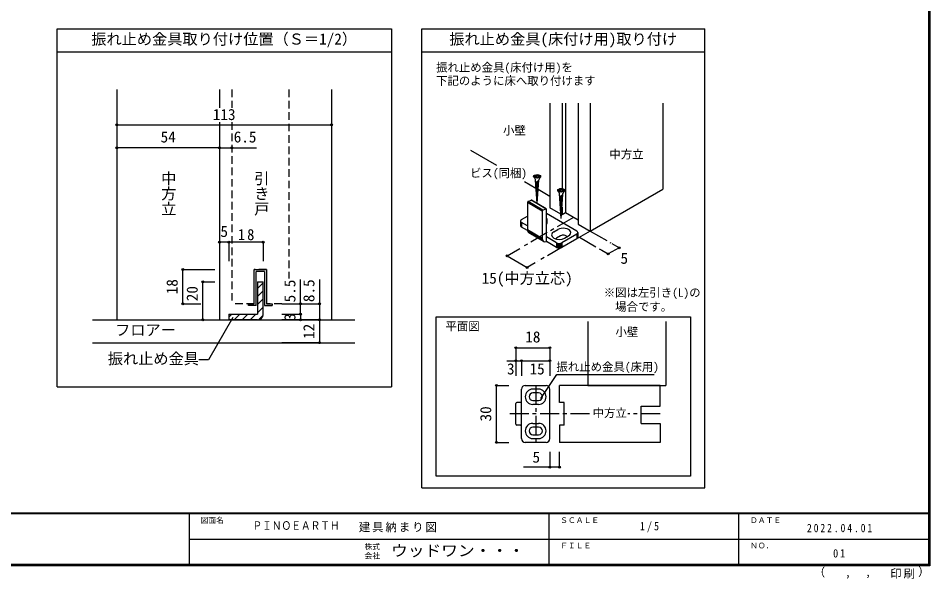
# Model space of a CAD drawing. Units: millimetres at full size, sheet at 1:5, with parts at other scales. Extents: x -973 to 977, y -718 to 696.
# Drawn here: x -223 to 977, y -718 to 20 of the extents above; entities that cross this region are included whole.
import ezdxf
from ezdxf.enums import TextEntityAlignment as Align

# ---------------------------------------------------------------- set-up
doc = ezdxf.new("R2010")
doc.units = ezdxf.units.MM
doc.header["$LTSCALE"] = 5
doc.header["$PDMODE"] = 32
doc.header["$PDSIZE"] = 2.5
doc.linetypes.add('CHAIN1', pattern=[8, 5, -1, 1, -1])
doc.linetypes.add('DASHED2', pattern=[3, 2, -1])
for name, color, linetype in [('0-6_扉', 2, 'Continuous'), ('0-7_金物', 7, 'Continuous'), ('0-A_文字', 3, 'Continuous'), ('0-B_寸法', 7, 'Continuous'), ('1-3_仕上', 2, 'Continuous'), ('1-4_枠', 3, 'Continuous'), ('1-6_扉', 7, 'DASHED2'), ('1-7_金物', 7, 'Continuous'), ('1-A_文字', 7, 'Continuous'), ('1-B_寸法', 7, 'Continuous'), ('F-1_枠', 6, 'Continuous'), ('F-A_文字', 7, 'Continuous')]:
    doc.layers.add(name, color=color, linetype=linetype)
doc.styles.add('@ＭＳ ゴシック', font='')
doc.styles.add('ＭＳ ゴシック', font='')
doc.styles.get('@ＭＳ ゴシック').set_extended_font_data('@MS Gothic')
doc.styles.get('ＭＳ ゴシック').set_extended_font_data('MS Gothic')

msp = doc.modelspace()

# ---------------------------------------------------------------- linework, layer by layer
at = {"layer": '0-6_扉'}
for p, q in [((476.628, -91.756), (476.628, -229.495)), ((492.538, -91.756), (492.538, -204.211)), ((496.957, -91.756), (496.957, -236.129)), ((513.751, -91.756), (513.751, -250.928)), ((529.661, -91.756), (529.661, -260.113)), ((625.12, -91.756), (625.12, -205)), ((529.661, -260.113), (625.12, -205)), ((491.125, -237.865), (476.628, -229.495)), ((492.538, -238.68), (491.85, -238.283)), ((492.538, -228.779), (492.538, -238.68)), ((496.957, -236.129), (492.538, -238.68)), ((513.751, -245.824), (496.957, -236.129)), ((513.751, -250.928), (529.661, -260.113))]:
    msp.add_line(p, q, dxfattribs=at)
at = {"layer": '0-6_扉', "color": 7}
for p, q in [((371.904, -153.723), (406.197, -173.522)), ((443.236, -194.906), (458.251, -203.575)), ((461.007, -205.167), (476.628, -214.185))]:
    msp.add_line(p, q, dxfattribs=at)
at = {"layer": '0-7_金物'}
for p, q in [((455.696, -189.392), (457.521, -192.552)), ((455.802, -187.62), (455.802, -188.654)), ((455.802, -187.62), (459.165, -187.62)), ((455.802, -188.654), (459.165, -188.654)), ((459.165, -186.104), (460.199, -186.104)), ((459.165, -187.62), (459.165, -186.104)), ((459.165, -190.17), (459.165, -188.654)), ((459.165, -190.17), (460.199, -190.17)), ((460.199, -187.62), (460.199, -186.104)), ((460.199, -187.62), (463.562, -187.62)), ((460.199, -188.654), (463.562, -188.654)), ((460.199, -190.17), (460.199, -188.654)), ((463.667, -189.392), (461.843, -192.552)), ((463.562, -188.654), (463.562, -187.62)), ((459.594, -223.854), (457.521, -192.552)), ((461.738, -194.127), (457.774, -196.371)), ((461.63, -195.755), (457.874, -197.881)), ((461.523, -197.383), (457.974, -199.392)), ((461.415, -199.011), (458.074, -200.902)), ((461.307, -200.639), (458.174, -202.413)), ((461.199, -202.267), (458.274, -203.923)), ((461.091, -203.895), (458.374, -205.434)), ((459.762, -223.954), (461.843, -192.552)), ((460.983, -205.523), (458.474, -206.944)), ((460.875, -207.152), (458.574, -208.454)), ((460.768, -208.78), (458.674, -209.965)), ((460.66, -210.408), (458.774, -211.475)), ((460.552, -212.036), (458.874, -212.986)), ((460.444, -213.664), (458.974, -214.496)), ((460.336, -215.292), (459.075, -216.006)), ((487.516, -207.764), (489.34, -210.923)), ((487.622, -205.992), (487.622, -207.025)), ((487.622, -205.992), (490.984, -205.992)), ((487.622, -207.025), (490.984, -207.025)), ((491.501, -243.542), (489.34, -210.923)), ((493.558, -212.498), (489.593, -214.742)), ((493.45, -214.126), (489.694, -216.253)), ((493.342, -215.754), (489.794, -217.763)), ((490.984, -204.476), (492.018, -204.476)), ((490.984, -205.992), (490.984, -204.476)), ((490.984, -208.542), (490.984, -207.025)), ((490.984, -208.542), (492.018, -208.542)), ((491.501, -243.542), (493.662, -210.923)), ((492.018, -205.992), (492.018, -204.476)), ((492.018, -205.992), (495.381, -205.992)), ((492.018, -207.025), (495.381, -207.025)), ((492.018, -208.542), (492.018, -207.025)), ((495.487, -207.764), (493.662, -210.923)), ((495.381, -207.025), (495.381, -205.992)), ((447.027, -222.68), (447.027, -258.404)), ((466.311, -234.171), (447.027, -222.68)), ((466.343, -233.877), (447.06, -222.387)), ((466.439, -233.576), (447.155, -222.085)), ((466.591, -233.288), (447.308, -221.797)), ((466.789, -233.033), (447.506, -221.542)), ((467.02, -232.828), (447.737, -221.337)), ((447.985, -221.196), (451.815, -219.589)), ((467.268, -232.687), (447.985, -221.196)), ((471.346, -231.013), (452.063, -219.522)), ((471.577, -231.024), (452.294, -219.533)), ((471.776, -231.113), (452.492, -219.622)), ((460.228, -216.92), (459.175, -217.517)), ((460.12, -218.549), (459.275, -219.027)), ((460.012, -220.177), (459.375, -220.538)), ((459.905, -221.805), (459.475, -222.048)), ((493.235, -217.382), (489.894, -219.273)), ((493.127, -219.01), (489.994, -220.784)), ((493.019, -220.638), (490.094, -222.294)), ((492.911, -222.266), (490.194, -223.805)), ((492.803, -223.895), (490.294, -225.315)), ((492.695, -225.523), (490.394, -226.826)), ((492.587, -227.151), (490.494, -228.336)), ((472.056, -273.979), (472.056, -231.761)), ((511.831, -260.201), (472.056, -237.237)), ((492.479, -228.779), (490.594, -229.846)), ((492.372, -230.407), (490.694, -231.357)), ((492.264, -232.035), (490.794, -232.867)), ((492.156, -233.663), (490.894, -234.378)), ((492.048, -235.292), (490.994, -235.888)), ((491.94, -236.92), (491.094, -237.398)), ((491.832, -238.548), (491.195, -238.909)), ((437.888, -246.933), (437.888, -253.057)), ((438.058, -247.68), (438.058, -253.804)), ((438.558, -248.376), (438.558, -254.5)), ((439.352, -244.892), (447.027, -240.461)), ((439.352, -248.974), (439.352, -255.098)), ((447.027, -253.405), (439.352, -248.974)), ((472.333, -243.871), (472.333, -249.995)), ((491.724, -240.176), (491.295, -240.419)), ((447.131, -259.589), (439.352, -255.098)), ((466.506, -271.494), (447.223, -260.003)), ((467.08, -272.819), (447.797, -261.329)), ((467.993, -273.781), (448.71, -262.291)), ((481.779, -261.222), (487.082, -258.16)), ((512.625, -263.686), (512.625, -269.809)), ((513.125, -262.989), (513.125, -269.113)), ((513.295, -262.242), (513.295, -268.366)), ((485.314, -275.51), (472.056, -267.856)), ((485.314, -281.634), (472.056, -273.979)), ((490.618, -266.325), (485.314, -269.387)), ((485.314, -275.51), (485.314, -281.634)), ((486.35, -275.969), (486.35, -282.093)), ((491.35, -275.969), (491.35, -282.093)), ((511.831, -264.284), (492.385, -275.51)), ((511.831, -270.407), (492.385, -281.634)), ((492.385, -275.51), (492.385, -281.634)), ((495.921, -269.387), (501.224, -266.325)), ((511.831, -264.284), (511.831, -270.407)), ((487.556, -276.257), (487.556, -282.381)), ((488.85, -276.356), (488.85, -282.48)), ((490.144, -276.257), (490.144, -282.381)), ((326.661, -582.982), (326.661, -372.864)), ((326.661, -372.864), (661.52, -372.864)), ((661.52, -372.864), (661.52, -582.982)), ((661.52, -582.982), (326.661, -582.982))]:
    msp.add_line(p, q, dxfattribs=at)
for points in [[(467.268, -232.687), (471.098, -231.08), (451.815, -219.589)], [(466.311, -234.171), (466.311, -269.895), (447.027, -258.404)]]:
    msp.add_lwpolyline(points, dxfattribs=at)
for centre in [(459.682, -188.137), (491.501, -206.509)]:
    msp.add_ellipse(centre, major_axis=(4.71, 0), ratio=0.5, dxfattribs=at)
for centre, major_axis, ratio, start_param, end_param in [((447.985, -222.279), (0.64, 1.074), 0.663414, 0.73181839, 2.30261472), ((451.815, -220.672), (0.64, 1.074), 0.663414, 6.22960554, 7.0150037), ((467.268, -233.769), (0.64, 1.074), 0.663414, 0.73181839, 2.30261472), ((471.098, -232.162), (0.64, 1.074), 0.663414, 5.44420737, 7.0150037), ((442.888, -246.933), (-5, 0), 0.57735, 5.49778714, 7.06858347), ((462.333, -243.871), (10, 0), 0.57735, 6.04714601, 6.5192246), ((462.333, -249.995), (10, 0), 0.57735, 6.04714601, 6.5192246), ((442.888, -253.057), (-5, 0), 0.57735, 6.28318531, 7.06858347), ((452.772, -255.994), (3.839, 6.443), 0.663414, 2.30261472, 3.08801288), ((488.85, -265.304), (10, 0), 0.57735, 2.35619449, 5.49778714), ((494.153, -262.242), (10, 0), 0.57735, 5.49778714, 8.6393798), ((508.295, -262.242), (-5, 0), 0.57735, 2.35619449, 3.92699082), ((472.056, -267.484), (3.839, 6.443), 0.663414, 2.30261472, 3.87341104), ((488.85, -271.428), (5, 0), 0.57735, 2.35619449, 2.78022553), ((488.85, -273.469), (-5, 0), 0.57735, 0.78539816, 2.35619449), ((494.153, -268.366), (5, 0), 0.57735, 0.26179939, 2.35619449), ((508.295, -268.366), (-5, 0), 0.57735, 2.35619449, 3.14159265), ((488.85, -279.593), (-5, 0), 0.57735, 0.78539816, 2.35619449)]:
    msp.add_ellipse(centre, major_axis=major_axis, ratio=ratio, start_param=start_param, end_param=end_param, dxfattribs=at)
at = {"layer": '0-A_文字'}
for p, q in [((-172.203, -465.176), (-172.203, 5.849)), ((-172.203, 5.849), (267.797, 5.849)), ((267.797, 5.849), (267.797, -465.176)), ((307.797, 5.849), (680.509, 5.849)), ((307.797, -598.285), (307.797, 5.849)), ((680.509, -598.285), (680.509, 5.849)), ((-172.203, -24.151), (267.797, -24.151)), ((307.797, -24.151), (680.509, -24.151)), ((-172.203, -465.176), (267.797, -465.176)), ((307.797, -598.285), (680.509, -598.285))]:
    msp.add_line(p, q, dxfattribs=at)
at = {"layer": '0-A_文字', "color": 4}
msp.add_lwpolyline([(464.518, -480.526), (485.742, -449.159), (613.73, -449.159)], dxfattribs=at)
at = {"layer": '0-B_寸法', "color": 4, "linetype": 'CHAIN1'}
for p, q in [((507.564, -242.252), (438.993, -281.842)), ((529.661, -260.113), (460.196, -300.219)), ((529.661, -260.113), (556.767, -275.763)), ((515.366, -268.366), (544.763, -285.338))]:
    msp.add_line(p, q, dxfattribs=at)
at = {"layer": '0-B_寸法', "color": 4}
for p, q in [((420.209, -292.687), (436.852, -283.077)), ((544.763, -285.338), (553.404, -290.327)), ((567.698, -282.074), (553.404, -290.327)), ((567.698, -282.074), (558.727, -276.895)), ((420.209, -292.687), (446.725, -307.996)), ((457.183, -301.958), (446.725, -307.996))]:
    msp.add_line(p, q, dxfattribs=at)
at = {"layer": '0-B_寸法'}
for p in [(567.698, -282.074), (420.209, -292.687), (553.404, -290.327), (446.725, -307.996)]:
    msp.add_point(p, dxfattribs=at)
at = {"layer": '1-3_仕上'}
for p, q in [((-125.709, -377.094), (219.785, -377.094)), ((-125.709, -407.094), (219.785, -407.094))]:
    msp.add_line(p, q, dxfattribs=at)
at = {"layer": '1-3_仕上', "color": 7}
msp.add_line((550.674, -463.264), (621.611, -463.264), dxfattribs=at)
at = {"layer": '1-4_枠'}
for p, q in [((-93.453, -73.843), (-93.453, -377.094)), ((41.547, -73.843), (41.547, -97.956)), ((189.047, -73.843), (189.047, -377.094)), ((41.547, -116.706), (41.547, -377.094)), ((621.611, -463.264), (489.111, -463.264)), ((489.111, -485.764), (489.111, -463.264)), ((621.611, -490.764), (621.611, -463.264)), ((495.361, -485.764), (489.111, -485.764)), ((495.361, -515.764), (495.361, -485.764)), ((596.611, -490.764), (621.611, -490.764)), ((596.611, -513.264), (596.611, -490.764)), ((489.111, -515.764), (489.111, -538.264)), ((495.361, -515.764), (489.111, -515.764)), ((596.611, -513.264), (621.611, -513.264)), ((621.611, -513.264), (621.611, -538.264)), ((621.611, -538.264), (489.111, -538.264))]:
    msp.add_line(p, q, dxfattribs=at)
at = {"layer": '1-4_枠', "color": 7}
for p, q in [((526.611, -379.314), (526.611, -463.264)), ((629.111, -379.314), (629.111, -463.264)), ((526.611, -463.264), (629.111, -463.264))]:
    msp.add_line(p, q, dxfattribs=at)
at = {"layer": '1-4_枠', "color": 4, "linetype": 'CHAIN1'}
for p, q in [((457.861, -463.264), (457.861, -538.264)), ((528.646, -500.764), (422.407, -500.764)), ((621.611, -500.764), (579.201, -500.764))]:
    msp.add_line(p, q, dxfattribs=at)
at = {"layer": '1-6_扉'}
for p, q in [((57.797, -73.843), (57.797, -97.956)), ((132.797, -73.843), (132.797, -322.526)), ((57.797, -116.706), (57.797, -355.844)), ((87.172, -355.844), (87.172, -310.844)), ((103.422, -310.844), (87.172, -310.844)), ((103.422, -310.844), (103.422, -355.844)), ((87.172, -355.844), (57.797, -355.844)), ((123.422, -355.844), (103.422, -355.844))]:
    msp.add_line(p, q, dxfattribs=at)
at = {"layer": '1-7_金物'}
for p, q in [((87.172, -355.844), (87.172, -310.844)), ((87.172, -310.844), (103.422, -310.844)), ((103.422, -310.844), (103.422, -355.844)), ((89.672, -358.344), (89.672, -313.344)), ((100.922, -313.344), (89.672, -313.344)), ((100.922, -313.344), (100.922, -358.344)), ((79.672, -355.844), (87.172, -355.844)), ((79.672, -358.344), (79.672, -355.844)), ((89.672, -358.344), (79.672, -358.344)), ((100.922, -358.344), (110.922, -358.344)), ((103.422, -355.844), (110.922, -355.844)), ((110.922, -355.844), (110.922, -358.344)), ((444.111, -463.264), (471.611, -463.264)), ((439.111, -533.264), (439.111, -468.264)), ((461.611, -468.264), (454.111, -468.264)), ((461.611, -473.264), (454.111, -473.264)), ((476.611, -533.264), (476.611, -468.264)), ((431.611, -514.514), (431.611, -487.014)), ((437.861, -485.764), (432.861, -485.764)), ((454.111, -483.264), (461.611, -483.264)), ((461.611, -488.264), (454.111, -488.264)), ((437.861, -515.764), (432.861, -515.764)), ((454.111, -513.264), (461.611, -513.264)), ((461.611, -518.264), (454.111, -518.264)), ((471.611, -538.264), (444.111, -538.264)), ((454.111, -528.264), (461.611, -528.264)), ((454.111, -533.264), (461.611, -533.264))]:
    msp.add_line(p, q, dxfattribs=at)
at = {"layer": '1-7_金物', "color": 3}
for p, q in [((91.547, -327.094), (99.047, -327.094)), ((91.547, -327.094), (91.547, -369.594)), ((99.047, -369.594), (99.047, -327.094)), ((54.047, -369.594), (54.047, -377.094)), ((54.047, -369.594), (91.547, -369.594)), ((91.547, -377.094), (54.047, -377.094))]:
    msp.add_line(p, q, dxfattribs=at)
at = {"layer": '1-7_金物', "color": 4}
for p, q in [((91.547, -335.8), (99.047, -328.3)), ((91.547, -346.406), (99.047, -338.906)), ((91.547, -357.013), (99.047, -349.513)), ((54.047, -373.3), (57.753, -369.594)), ((60.86, -377.094), (68.36, -369.594)), ((71.467, -377.094), (78.966, -369.594)), ((82.073, -377.094), (89.573, -369.594)), ((91.547, -367.62), (99.047, -360.12)), ((92.782, -376.992), (98.947, -370.826))]:
    msp.add_line(p, q, dxfattribs=at)
at = {"layer": '1-7_金物', "color": 3}
msp.add_arc((91.547, -369.594), 7.5, 270, 0, dxfattribs=at)
at = {"layer": '1-7_金物'}
for centre, radius, start, end in [((444.111, -468.264), 5, 90, 180), ((471.611, -468.264), 5, 0, 90), ((454.111, -478.264), 10, 90, 270), ((454.111, -478.264), 5, 90, 270), ((461.611, -478.264), 10, 270, 90), ((461.611, -478.264), 5, 270, 90), ((432.861, -487.014), 1.25, 90, 180), ((437.861, -487.014), 1.25, 0, 90), ((432.861, -514.514), 1.25, 180, 270), ((437.861, -514.514), 1.25, 270, 0), ((454.111, -523.264), 10, 90, 270), ((461.611, -523.264), 10, 270, 90), ((454.111, -523.264), 5, 90, 270), ((461.611, -523.264), 5, 270, 90), ((444.111, -533.264), 5, 180, 270), ((471.611, -533.264), 5, 270, 0)]:
    msp.add_arc(centre, radius, start, end, dxfattribs=at)
at = {"layer": '1-A_文字'}
for p, q in [((59.347, -373.882), (27.055, -429.813)), ((27.055, -429.813), (14.555, -429.813))]:
    msp.add_line(p, q, dxfattribs=at)
at = {"layer": '1-B_寸法', "color": 4}
for p, q in [((-93.453, -120.456), (189.047, -120.456)), ((41.547, -150.456), (-93.453, -150.456)), ((41.547, -150.456), (90.297, -150.456)), ((-93.453, -272.094), (-93.453, -297.094)), ((54.047, -274.819), (41.547, -274.819)), ((41.547, -274.819), (41.547, -299.819)), ((99.047, -274.819), (54.047, -274.819)), ((54.047, -274.819), (54.047, -299.819)), ((99.047, -274.819), (99.047, -299.819)), ((-6.649, -310.844), (35.297, -310.844)), ((-6.649, -355.844), (-6.649, -310.844)), ((148.422, -369.594), (148.422, -324.001)), ((173.422, -324.001), (173.422, -377.094)), ((19.767, -377.094), (19.767, -327.094)), ((19.767, -327.094), (35.297, -327.094)), ((-6.649, -355.844), (17.131, -355.844)), ((123.422, -355.844), (173.422, -355.844)), ((19.767, -377.094), (35.297, -377.094)), ((173.422, -377.094), (123.422, -377.094)), ((431.611, -413.656), (431.611, -430.764)), ((420.046, -430.764), (439.111, -430.764)), ((431.611, -430.764), (431.611, -450.764)), ((439.111, -430.764), (476.611, -430.764)), ((439.111, -430.764), (439.111, -450.764)), ((476.611, -430.764), (476.611, -450.764)), ((406.228, -538.264), (422.407, -538.264)), ((476.611, -550.764), (476.611, -570.78)), ((489.111, -570.78), (489.111, -550.764)), ((489.111, -570.78), (441.733, -570.78))]:
    msp.add_line(p, q, dxfattribs=at)
for points in [[(123.422, -369.594), (148.422, -369.594), (148.422, -377.094)], [(173.422, -377.094), (173.422, -407.094), (123.422, -407.094)], [(431.611, -413.656), (476.611, -413.656), (476.611, -430.764)], [(406.228, -538.264), (406.228, -463.264), (422.407, -463.264)]]:
    msp.add_lwpolyline(points, dxfattribs=at)
at = {"layer": '1-B_寸法'}
for p in [(-93.453, -120.456), (189.047, -120.456), (-93.453, -150.456), (41.547, -150.456), (57.797, -150.456), (41.547, -274.819), (54.047, -274.819), (99.047, -274.819), (-6.649, -310.844), (19.767, -327.094), (-6.649, -355.844), (148.422, -355.844), (173.422, -355.844), (148.422, -369.594), (19.767, -377.094), (148.422, -377.094), (173.422, -377.094), (173.422, -407.094), (431.611, -413.656), (476.611, -413.656), (431.611, -430.764), (439.111, -430.764), (476.611, -430.764), (406.228, -463.264), (406.228, -538.264), (476.611, -570.78), (489.111, -570.78)]:
    msp.add_point(p, dxfattribs=at)
at = {"layer": 'F-1_枠'}
for p, q in [((974.986, 695.833), (974.986, -700.833)), ((975.82, 695.833), (975.82, -700.833)), ((976.653, 695.833), (976.653, -700.833)), ((976.653, -631.667), (-973.347, -631.667)), ((976.653, -632.5), (-973.347, -632.5)), ((1.653, -632.5), (1.653, -699.167)), ((474.986, -632.5), (474.986, -699.167)), ((724.986, -632.5), (724.986, -699.167)), ((1.653, -665.833), (974.986, -665.834)), ((976.653, -699.167), (-973.347, -699.167)), ((976.653, -700), (-973.347, -700)), ((976.653, -700.833), (-973.347, -700.833))]:
    msp.add_line(p, q, dxfattribs=at)

# ---------------------------------------------------------------- texts
at = {"layer": '0-A_文字', "color": 7, "style": 'ＭＳ ゴシック'}
for s, height, p in [('振れ止め金具取り付け位置（Ｓ＝1/2）', 14.66, (-127.203, -19.151)), ('振れ止め金具(床付け用)取り付け', 14.66, (344.153, -19.151)), ('振れ止め金具(床付け用)を', 11, (326.706, -53.61)), ('下記のように床へ取り付けます', 11, (326.706, -71.147)), ('小壁', 11, (414.815, -136.527)), ('中方立', 11, (554.89, -167.975)), ('平面図', 11, (339.103, -394.34)), ('小壁', 11, (562.861, -401.772)), ('中方立', 11, (532.861, -508.264))]:
    msp.add_text(s, height=height, dxfattribs=at).set_placement(p, align=Align.BOTTOM_LEFT)
at = {"layer": '0-B_寸法', "style": 'ＭＳ ゴシック'}
for s, height, p in [('ビス(同梱)', 11, (371.429, -192.652)), ('5', 14.66, (569.469, -307.643)), ('15(中方立芯)', 14.66, (386.725, -333.856)), ('※図は左引き(L)の', 11, (547.459, -350.002)), ('\u3000場合です。', 11, (547.459, -368.583))]:
    msp.add_text(s, height=height, dxfattribs=at).set_placement(p, align=Align.BOTTOM_LEFT)
at = {"layer": '1-A_文字', "style": '@ＭＳ ゴシック'}
for s, p in [('中方立', (-37.203, -180.688)), ('引き戸', (85.297, -180.688))]:
    msp.add_text(s, height=14.66, rotation=270, dxfattribs=at).set_placement(p, align=Align.BOTTOM_LEFT)
at = {"layer": '1-A_文字', "style": 'ＭＳ ゴシック'}
for s, height, p in [('フロアー', 14.66, (-95.844, -402.094)), ('振れ止め金具', 14.66, (-105.445, -439.813)), ('振れ止め金具(床用)', 11, (485.146, -447.659))]:
    msp.add_text(s, height=height, dxfattribs=at).set_placement(p, align=Align.BOTTOM_LEFT)
at = {"layer": '1-B_寸法', "style": 'ＭＳ ゴシック'}
for s, p in [('113', (32.797, -118.456)), ('54', (-35.953, -147.956)), ('6.5', (60.297, -147.956)), ('5', (42.797, -272.319)), ('18', (444.111, -411.156)), ('3', (420.046, -453.264)), ('15', (449.736, -453.264)), ('5', (453.643, -569.391))]:
    msp.add_text(s, height=14.66, dxfattribs=at).set_placement(p, align=Align.BOTTOM_LEFT)
for s, p in [('18', (-9.149, -343.344)), ('20', (17.267, -352.494)), ('5.5', (145.922, -354.001)), ('8.5', (170.922, -353.642)), ('3', (145.922, -378.344)), ('12', (170.922, -402.094)), ('30', (403.728, -510.764))]:
    msp.add_text(s, height=14.66, rotation=90, dxfattribs=at).set_placement(p, align=Align.BOTTOM_LEFT)
at = {"layer": '1-B_寸法', "insert": (65.922, -272.319), "char_height": 14.66, "attachment_point": 7, "style": 'ＭＳ ゴシック'}
msp.add_mtext('\\T1.27;\\W0.95;18', dxfattribs=at)
at = {"layer": 'F-A_文字', "style": 'ＭＳ ゴシック'}
for s, height, p in [('図面名', 7.331, (16.653, -646.667)), ('ＳＣＡＬＥ', 7.331, (489.986, -646.667)), ('ＤＡＴＥ', 7.331, (739.986, -646.667)), ('株式', 7.331, (232.486, -681.5)), ('ＦＩＬＥ', 7.331, (489.986, -680)), ('ＮＯ．', 7.331, (739.986, -680.001)), ('会社', 7.331, (232.486, -693.5)), ('（', 11, (823.992, -718.052)), ('）', 11, (961.387, -717.355)), (',', 11, (865.199, -718.052)), (',', 11, (891.686, -717.588))]:
    msp.add_text(s, height=height, dxfattribs=at).set_placement(p, align=Align.BOTTOM_LEFT)
for s, height, width, p in [('ＰＩＮＯＥＡＲＴＨ', 11, 0.85, (84.986, -656.667)), ('ウッドワン・・・', 14.66, 1.1, (267.486, -692.5))]:
    msp.add_text(s, height=height, dxfattribs=dict(at, width=width)).set_placement(p, align=Align.BOTTOM_LEFT)
at = {"layer": 'F-A_文字', "char_height": 11, "attachment_point": 7, "style": 'ＭＳ ゴシック'}
for s, insert in [('\\T1.17;建具納まり図', (224.986, -656.667)), ('\\T1.38;\\W0.9;1/5', (594.986, -656.667)), ('\\T1.39;\\W0.85;2022.04.01', (814.986, -656.667)), ('\\T1.36;\\W0.9;01', (849.361, -690.001)), ('\\T1.17;印刷', (924.678, -717.82))]:
    msp.add_mtext(s, dxfattribs=dict(at, insert=insert))

doc.saveas('drawing.dxf')
